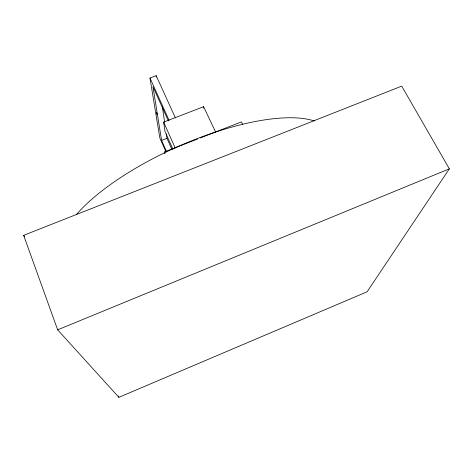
<?xml version="1.0" encoding="UTF-8"?>
<svg xmlns="http://www.w3.org/2000/svg" width="473" height="473" viewBox="0 0 473 473"><rect width="100%" height="100%" fill="white"/><g stroke="black" fill="none" stroke-linecap="round" stroke-linejoin="round"><path stroke-width="0.71" d="M449.35 168.837L367.119 291.782L118.871 397.332L57.659 329.835L23.65 235.341L401.719 86.116L449.35 168.837L57.659 329.835M164.687 153.4L164.456 151.945L197.448 139.062M200.197 137.992L241.437 121.892L242.655 124.393M166.644 151.774L161.589 140.386L166.957 138.299L166.325 133.924M172.982 149.344L165.018 131.535L163.623 122.135L203.626 106.697L215.599 132.068M165.786 151.407L159.85 138.021L149.971 78.01L156.167 75.668L175.377 117.86M23.65 235.341L24.513 236.541M149.971 78.01L169.074 120.29M168.388 120.899L152.939 86.665L161.589 140.386M163.623 122.135L175.252 148.055M166.957 138.299L171.74 148.995M164.456 151.945L165.024 153.234M118.351 395.96L118.871 397.332M156.167 75.668L156.38 77.123M162.393 106.933L164.622 122.253M203.626 106.697L203.692 108.169M76.33 214.63A146.382 49.854 -24.2 0 1 194.279 139.754A146.382 49.854 -24.2 0 1 314.279 120.964M156.445 112.633L157.113 114.395L156.486 112.669"/></g></svg>
